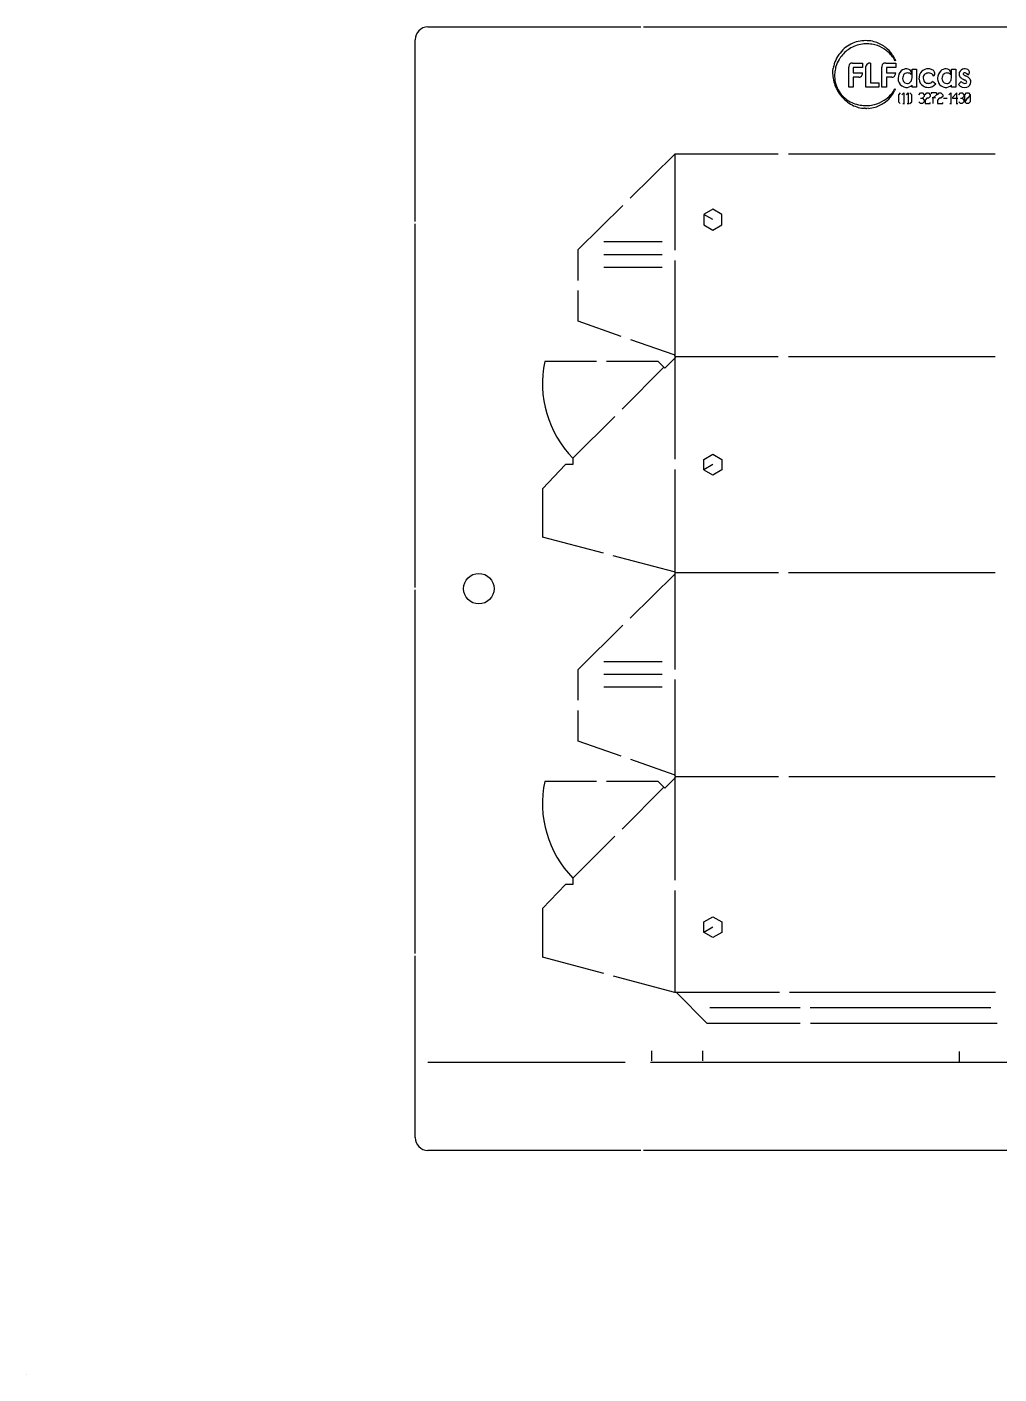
# Model space of a CAD drawing. Extents: x 0 to 836, y 0 to 529.
# Drawn here: x 0 to 382, y 0 to 529 of the extents above; entities that cross this region are included whole.
import ezdxf

# ---------------------------------------------------------------- set-up
doc = ezdxf.new("R2010")
doc.units = 0
doc.layers.add('LAYOUT_PONTES', color=4, linetype='CONTINUOUS')

msp = doc.modelspace()

# ---------------------------------------------------------------- linework, layer by layer
at = {"layer": 'Layout_Pontes', "color": 16, "linetype": 'CONTINUOUS', "true_color": 0x800000}
for p, q in [((157.57, 529.4), (241.29, 529.4)), ((242.29, 529.4), (409.72, 529.4)), ((152.57, 452.99), (152.57, 524.4)), ((152.57, 309.15), (152.57, 451.99)), ((152.57, 165.32), (152.57, 308.15)), ((152.57, 92.9), (152.57, 164.32)), ((157.57, 122.55), (235.01, 122.55)), ((245.01, 122.55), (399.9, 122.55)), ((241.29, 87.9), (157.57, 87.9)), ((409.72, 87.9), (242.29, 87.9)), ((0, 0), (0, 0)), ((0, 0), (0, 0)), ((0, 0), (0, 0)), ((0, 0), (0, 0)), ((0, 0), (0, 0)), ((0, 0), (0, 0)), ((0, 0), (0, 0)), ((0, 0), (0, 0)), ((0, 0), (0, 0)), ((0, 0), (0, 0)), ((0, 0), (0, 0)), ((0, 0), (0, 0)), ((0, 0), (0, 0)), ((0, 0), (0, 0)), ((0, 0), (0, 0)), ((0, 0), (0, 0)), ((0, 0), (0, 0)), ((0, 0), (0, 0)), ((0, 0), (0, 0)), ((0, 0), (0, 0)), ((0, 0), (0, 0)), ((0, 0), (0, 0)), ((0, 0), (0, 0)), ((0, 0), (0, 0)), ((0, 0), (0, 0)), ((0, 0), (0, 0)), ((0, 0), (0, 0)), ((0, 0), (0, 0)), ((0, 0), (0, 0)), ((0, 0), (0, 0)), ((0, 0), (0, 0)), ((0, 0), (0, 0)), ((0, 0), (0, 0)), ((0, 0), (0, 0)), ((0, 0), (0, 0)), ((0, 0), (0, 0))]:
    msp.add_line(p, q, dxfattribs=at)
at = {"layer": 'Layout_Pontes', "color": 4, "linetype": 'CONTINUOUS', "true_color": 0x00ffff}
for p, q in [((316.95, 513.76), (317.01, 514.05)), ((322.92, 505.77), (322.92, 513.63)), ((324.42, 515.22), (328.36, 515.22)), ((328.36, 515.22), (328.36, 513.46)), ((329.7, 505.77), (329.7, 513.81)), ((331.48, 515.22), (331.48, 507.49)), ((335.94, 505.77), (335.94, 513.63)), ((337.44, 515.22), (341.38, 515.22)), ((341.19, 516.15), (340.78, 516.8)), ((340.99, 516.91), (341.3, 516.2)), ((341.3, 516.2), (341.19, 516.15)), ((341.38, 515.22), (341.38, 513.46)), ((316.69, 510.78), (316.7, 511.58)), ((316.7, 511.98), (316.84, 513.23)), ((316.7, 511.58), (316.7, 511.98)), ((317.44, 511.55), (317.37, 510.75)), ((317.47, 511.94), (317.44, 511.55)), ((317.55, 512.32), (317.47, 511.94)), ((317.69, 513.07), (317.55, 512.32)), ((328.36, 513.46), (324.7, 513.46)), ((324.7, 513.46), (324.7, 511.36)), ((324.7, 511.36), (328.36, 511.36)), ((326.86, 509.63), (324.7, 509.63)), ((324.7, 509.63), (324.7, 505.77)), ((341.38, 513.46), (337.72, 513.46)), ((337.72, 513.46), (337.72, 511.36)), ((337.72, 511.36), (341.38, 511.36)), ((339.88, 509.63), (337.72, 509.63)), ((337.72, 509.63), (337.72, 505.77)), ((347.81, 512.77), (349.57, 512.77)), ((347.81, 509.89), (347.81, 512.77)), ((349.57, 512.77), (349.57, 505.77)), ((363.29, 512.77), (365.05, 512.77)), ((363.29, 509.89), (363.29, 512.77)), ((365.05, 512.77), (365.05, 505.77)), ((324.7, 505.77), (322.92, 505.77)), ((334.72, 505.77), (329.7, 505.77)), ((331.48, 507.49), (334.72, 507.49)), ((334.72, 507.49), (334.72, 505.77)), ((337.72, 505.77), (335.94, 505.77)), ((340.69, 504.38), (341.11, 505.03)), ((341.22, 504.97), (340.9, 504.26)), ((341.11, 505.03), (341.22, 504.97)), ((343.15, 503.48), (342.45, 502.78)), ((343.84, 502.78), (344.54, 503.48)), ((344.54, 503.48), (344.54, 499.3)), ((345.58, 502.78), (346.28, 503.48)), ((346.28, 503.48), (346.28, 499.3)), ((347.67, 502.78), (346.98, 503.48)), ((347.81, 505.77), (347.81, 506.54)), ((349.57, 505.77), (347.81, 505.77)), ((350.46, 502.78), (351.15, 503.48)), ((351.15, 503.48), (351.85, 503.48)), ((351.85, 503.48), (352.54, 502.78)), ((352.89, 502.78), (353.59, 503.48)), ((353.59, 503.48), (354.29, 503.48)), ((354.29, 503.48), (354.98, 502.78)), ((357.42, 503.48), (355.33, 503.48)), ((355.33, 503.48), (355.33, 503.13)), ((355.85, 508.04), (357.13, 507.11)), ((357.42, 503.48), (357.42, 502.78)), ((357.77, 502.78), (358.46, 503.48)), ((358.46, 503.48), (359.16, 503.48)), ((359.16, 503.48), (359.85, 502.78)), ((362.29, 502.78), (362.99, 503.48)), ((362.99, 503.48), (362.99, 499.3)), ((363.29, 505.77), (363.29, 506.54)), ((365.05, 505.77), (363.29, 505.77)), ((365.42, 503.48), (363.68, 501.74)), ((365.42, 499.3), (365.42, 503.48)), ((365.99, 506.84), (367.07, 508)), ((366.12, 502.78), (366.81, 503.48)), ((366.81, 503.48), (367.51, 503.48)), ((367.51, 503.48), (368.2, 502.78)), ((368.55, 502.78), (369.25, 503.48)), ((369.25, 503.48), (369.95, 503.48)), ((369.95, 503.48), (370.64, 502.78)), ((329.06, 498.52), (329.4, 498.51)), ((329.4, 498.51), (329.73, 498.49)), ((329.9, 498.5), (330.02, 498.5)), ((330.02, 498.5), (330.65, 498.52)), ((342.45, 502.78), (342.45, 500)), ((342.45, 500), (343.15, 499.3)), ((344.19, 499.3), (344.89, 499.3)), ((345.93, 499.3), (346.63, 499.3)), ((346.98, 499.3), (347.67, 500)), ((347.67, 500), (347.67, 502.78)), ((351.15, 499.3), (350.46, 500)), ((351.15, 501.39), (351.85, 501.39)), ((351.85, 499.3), (351.15, 499.3)), ((352.54, 502.08), (351.85, 501.39)), ((351.85, 501.39), (352.54, 500.69)), ((352.54, 500), (351.85, 499.3)), ((352.54, 502.78), (352.54, 502.08)), ((352.54, 500.69), (352.54, 500)), ((353.59, 501.39), (352.89, 500.69)), ((352.89, 500.69), (352.89, 499.3)), ((352.89, 499.3), (354.98, 499.3)), ((354.29, 501.39), (353.59, 501.39)), ((354.98, 502.08), (354.29, 501.39)), ((354.98, 502.78), (354.98, 502.08)), ((354.98, 499.3), (354.98, 499.65)), ((355.68, 501.74), (357.07, 501.74)), ((357.42, 502.78), (356.03, 501.39)), ((356.03, 501.39), (356.03, 499.3)), ((358.46, 501.39), (357.77, 500.69)), ((357.77, 500.69), (357.77, 499.3)), ((357.77, 499.3), (359.85, 499.3)), ((359.16, 501.39), (358.46, 501.39)), ((359.85, 502.08), (359.16, 501.39)), ((359.85, 502.78), (359.85, 502.08)), ((359.85, 499.3), (359.85, 499.65)), ((360.2, 501.39), (361.6, 501.39)), ((362.64, 499.3), (363.34, 499.3)), ((363.68, 501.74), (363.68, 501.39)), ((363.68, 501.39), (365.77, 501.39)), ((365.08, 499.3), (365.77, 499.3)), ((366.81, 499.3), (366.12, 500)), ((366.81, 501.39), (367.51, 501.39)), ((367.51, 499.3), (366.81, 499.3)), ((368.2, 502.08), (367.51, 501.39)), ((367.51, 501.39), (368.2, 500.69)), ((368.2, 500), (367.51, 499.3)), ((368.2, 502.78), (368.2, 502.08)), ((368.2, 500.69), (368.2, 500)), ((368.55, 500), (368.55, 502.78)), ((369.42, 501.39), (368.55, 500)), ((369.25, 499.3), (368.55, 500)), ((369.95, 499.3), (369.25, 499.3)), ((369.77, 501.39), (369.42, 501.39)), ((370.64, 502.78), (369.77, 501.39)), ((370.64, 500), (369.95, 499.3)), ((370.64, 502.78), (370.64, 500)), ((329.67, 497.38), (329.34, 497.4)), ((330.73, 497.42), (330.04, 497.39)), ((245.54, 123.05), (245.54, 127.05)), ((265.54, 123.05), (265.54, 127.05)), ((366.44, 122.8), (366.44, 126.8))]:
    msp.add_line(p, q, dxfattribs=at)
at = {"layer": 'Layout_Pontes', "color": 254, "linetype": 'CONTINUOUS', "true_color": 0xffffff}
for p, q in [((254.57, 479.4), (236.99, 462.06)), ((295.19, 479.4), (254.57, 479.4)), ((380.44, 479.4), (299.19, 479.4)), ((234.14, 459.25), (216.57, 441.9)), ((269.57, 453.68), (266.02, 455.73)), ((266.02, 455.73), (266.02, 451.63)), ((269.57, 457.78), (266.15, 455.81)), ((273.12, 455.73), (269.57, 457.78)), ((273.12, 451.63), (273.12, 455.73)), ((266.02, 451.63), (269.57, 449.58)), ((269.57, 449.58), (273.12, 451.63)), ((249.57, 444.9), (226.72, 444.9)), ((216.57, 429.82), (216.57, 441.9)), ((249.57, 439.9), (226.72, 439.9)), ((249.57, 434.9), (226.72, 434.9)), ((216.57, 413.73), (216.57, 425.82)), ((233.54, 407.8), (216.57, 413.73)), ((254.29, 400.53), (237.32, 406.47)), ((223.78, 397.9), (203.47, 397.9)), ((248.08, 397.9), (227.78, 397.9)), ((250.68, 395.31), (248.08, 397.9)), ((250.68, 395.31), (254.59, 399.22)), ((254.56, 400.91), (254.57, 400.9)), ((266.02, 359.45), (269.57, 361.5)), ((269.57, 361.5), (273.12, 359.45)), ((202.57, 347.9), (211.57, 357.4)), ((214.57, 357.4), (211.57, 357.4)), ((214.57, 359.9), (214.57, 357.4)), ((266.02, 355.35), (266.02, 359.45)), ((269.57, 357.4), (266.02, 355.35)), ((269.57, 353.3), (266.15, 355.27)), ((273.12, 355.35), (269.57, 353.3)), ((273.12, 359.45), (273.12, 355.35)), ((202.57, 347.9), (202.57, 328.84)), ((226.52, 322.56), (202.57, 328.84)), ((254.34, 315.28), (230.39, 321.55)), ((254.57, 314.4), (236.99, 297.06)), ((234.14, 294.25), (216.57, 276.9)), ((216.57, 264.82), (216.57, 276.9)), ((249.57, 279.9), (226.72, 279.9)), ((249.57, 274.9), (226.72, 274.9)), ((249.57, 269.9), (226.72, 269.9)), ((216.57, 248.73), (216.57, 260.82)), ((233.54, 242.8), (216.57, 248.73)), ((254.29, 235.53), (237.32, 241.47)), ((250.68, 230.31), (254.59, 234.22)), ((254.56, 235.91), (254.57, 235.9)), ((254.92, 234.55), (254.92, 234.55)), ((223.78, 232.9), (203.47, 232.9)), ((248.08, 232.9), (227.78, 232.9)), ((250.68, 230.31), (248.08, 232.9)), ((202.57, 182.9), (211.57, 192.4)), ((214.57, 192.4), (211.57, 192.4)), ((214.57, 194.9), (214.57, 192.4)), ((202.57, 182.9), (202.57, 163.84)), ((266.02, 177.68), (269.57, 179.73)), ((266.02, 173.58), (266.02, 177.68)), ((269.57, 175.63), (266.02, 173.58)), ((269.57, 179.73), (273.12, 177.68)), ((273.12, 177.68), (273.12, 173.58)), ((269.57, 171.53), (266.15, 173.5)), ((273.12, 173.58), (269.57, 171.53)), ((226.63, 157.39), (202.57, 163.84)), ((254.57, 149.9), (230.5, 156.35)), ((255.22, 149.9), (254.57, 149.9)), ((255.22, 149.9), (267.22, 137.9)), ((303.79, 143.9), (268.29, 143.9)), ((378.78, 143.9), (307.79, 143.9)), ((267.22, 137.9), (303.88, 137.9)), ((307.88, 137.9), (381.19, 137.9))]:
    msp.add_line(p, q, dxfattribs=at)
at = {"layer": 'Layout_Pontes', "color": 1, "linetype": 'CONTINUOUS', "true_color": 0xff0000}
for p, q in [((254.57, 479.4), (254.57, 441.65)), ((254.57, 437.65), (254.57, 399.9)), ((254.57, 399.9), (295.19, 399.9)), ((254.57, 399.9), (254.57, 359.52)), ((299.19, 399.9), (380.44, 399.9)), ((250.32, 395.66), (233.86, 379.2)), ((231.03, 376.37), (214.57, 359.9)), ((254.57, 355.52), (254.57, 315.14)), ((254.57, 314.4), (254.57, 276.89)), ((295.3, 314.9), (254.7, 314.9)), ((380.48, 314.9), (299.3, 314.9)), ((254.57, 272.89), (254.57, 235.37)), ((254.57, 234.2), (254.57, 194.05)), ((254.81, 234.9), (295.38, 234.9)), ((299.38, 234.9), (380.5, 234.9)), ((250.32, 230.66), (233.86, 214.2)), ((231.03, 211.37), (214.57, 194.9)), ((254.57, 190.05), (254.57, 149.9)), ((295.68, 149.9), (255.22, 149.9)), ((380.6, 149.9), (299.68, 149.9))]:
    msp.add_line(p, q, dxfattribs=at)
at = {"layer": 'Layout_Pontes', "color": 16, "linetype": 'CONTINUOUS', "true_color": 0x800000}
msp.add_circle((177.57, 308.65), 6, dxfattribs=at)
for centre, start, end in [((157.57, 524.4), 90, 180), ((157.57, 92.9), 180, 270)]:
    msp.add_arc(centre, 5, start, end, dxfattribs=at)
at = {"layer": 'Layout_Pontes', "color": 4, "linetype": 'CONTINUOUS', "true_color": 0x00ffff}
for centre, radius, start, end in [((330.16, 510.57), 13.68, 124.2168, 151.3099), ((329.98, 510.18), 12.61, 122.6687, 144.6348), ((329.59, 511.15), 12.88, 96.5341, 123.5716), ((330.07, 509.76), 13.02, 97.9224, 122.0191), ((329.61, 509.23), 14.79, 84.9604, 95.7681), ((330, 509.42), 13.35, 86.3944, 97.3984), ((329.79, 508.9), 13.88, 75.894, 85.6686), ((329.61, 511.2), 12.83, 72.4153, 84.1879), ((329.55, 509.14), 13.71, 57.0781, 74.6827), ((329.47, 511.1), 12.97, 51.8829, 71.9653), ((329.18, 509.14), 13.92, 42.2745, 55.8188), ((329.5, 511.25), 12.82, 36.0976, 51.5743), ((328.12, 511.25), 11.46, 167.3131, 170.0089), ((328.6, 511.49), 11.87, 151.576, 167.5411), ((328.08, 510.38), 10.73, 162.7966, 165.4685), ((302.97, 518.15), 15.56, 342.7966, 343.789), ((331.58, 509.56), 14.32, 150.5426, 162.7407), ((330.93, 509.51), 13.78, 144.6348, 149.0145), ((325.57, 513.63), 2.65, 161.8251, 180), ((324.24, 513.9), 1.31, 99.129, 154.7962), ((324.39, 512.96), 2.27, 89.3454, 99.129), ((331.18, 513.72), 1.48, 104.1388, 176.5665), ((331.41, 512.79), 2.43, 88.2505, 104.1388), ((338.59, 513.63), 2.65, 161.8251, 180), ((337.26, 513.9), 1.31, 99.129, 154.7962), ((337.41, 512.96), 2.27, 89.3454, 99.129), ((328.58, 508.78), 14.6, 33.3045, 41.7204), ((329.45, 511.34), 12.81, 25.7842, 35.6498), ((329.53, 511.12), 12.85, 181.5236, 185.234), ((331.97, 511.62), 15.33, 186.2538, 207.4993), ((329.18, 510.22), 11.82, 177.4449, 207.7076), ((326.92, 510.98), 1.35, 267.4004, 331.6035), ((325.64, 511.49), 2.73, 334.8833, 357.1905), ((339.95, 510.96), 1.33, 266.9836, 329.3989), ((338.72, 511.49), 2.66, 333.1696, 357.3005), ((346.24, 509.28), 3.91, 133.0532, 180), ((346.31, 509.19), 3.99, 178.6671, 205.0718), ((345.7, 509.72), 3.22, 89.156, 131.3568), ((346.51, 509.24), 2.42, 147.0134, 194.0024), ((346.12, 509.14), 2.03, 194.0024, 236.5437), ((345.97, 509.46), 1.86, 90, 143.8552), ((345.66, 510.64), 2.3, 58.425, 87.761), ((346.07, 509.07), 2.25, 69.2818, 92.3287), ((345.95, 511.29), 1.6, 345.7377, 55.1959), ((346.4, 509.96), 1.3, 37.6716, 69.2818), ((344.84, 509.47), 2.93, 324.8612, 347.6548), ((346.69, 511.16), 0.851, 331.5401, 342.2246), ((343.26, 509.82), 4.55, 347.6548, 0.8819), ((354.3, 509.25), 3.79, 133.3062, 185.8278), ((354.17, 509.24), 3.65, 185.8278, 236.2457), ((354.03, 509.4), 3.49, 119.4868, 131.7321), ((354.37, 509.26), 2.2, 167.3342, 221.7211), ((354.09, 509.36), 1.91, 141.6652, 168.3868), ((354.16, 509.21), 3.73, 80.8715, 119.8112), ((354.28, 509.07), 2.24, 97.8375, 138.9359), ((354.32, 508.77), 2.55, 60.0075, 97.8375), ((354.3, 509.76), 3.16, 56.2301, 81.7512), ((354.78, 509.68), 1.53, 18.689, 57.7707), ((355, 510.98), 1.77, 8.0107, 53.0613), ((355.86, 510.94), 0.846, 295.6979, 315.7801), ((355.55, 511.12), 1.2, 319.7636, 4.8683), ((361.72, 509.28), 3.91, 133.0532, 180), ((361.79, 509.19), 3.99, 178.6671, 205.0718), ((361.18, 509.72), 3.22, 89.156, 131.3568), ((361.98, 509.24), 2.42, 147.0109, 194.0035), ((361.6, 509.14), 2.03, 194.0035, 236.547), ((361.45, 509.46), 1.86, 90, 143.8515), ((361.13, 510.64), 2.3, 58.425, 87.761), ((361.55, 509.07), 2.25, 69.2666, 92.3514), ((361.43, 511.29), 1.6, 345.7377, 55.1959), ((361.88, 509.96), 1.3, 37.632, 69.2666), ((360.32, 509.47), 2.93, 324.864, 347.6555), ((362.17, 511.16), 0.851, 331.5401, 342.2246), ((358.74, 509.82), 4.55, 347.6555, 0.8817), ((368.31, 510.83), 2.06, 110.3677, 176.8593), ((368.01, 510.92), 1.76, 179.2261, 209.7546), ((368.95, 511.66), 2.95, 213.1482, 234.2514), ((374.95, 521.38), 14.37, 237.4738, 243.4627), ((368.52, 510.28), 2.66, 87.0538, 110.3677), ((368.26, 510.9), 0.351, 159.164, 224.2371), ((368.42, 510.78), 0.552, 108.4881, 153.7285), ((368.96, 511.65), 1.38, 225.9682, 239.8307), ((368.57, 510.01), 1.34, 72.177, 103.7383), ((372.83, 518.97), 9.66, 241.8029, 245.031), ((367.58, 506.52), 2.22, 53.9849, 64.4754), ((368.51, 510.13), 2.8, 63.4532, 87.0157), ((363.67, 499.3), 12.04, 59.173, 65.031), ((368.1, 507.25), 1.33, 33.0679, 53.9849), ((368.59, 510.08), 1.26, 25.2533, 72.1694), ((369.33, 511.61), 1.07, 292.0521, 11.1848), ((369.08, 511.48), 1.34, 14.7163, 59.8235), ((368.23, 507.23), 2.9, 32.8129, 56.1436), ((368.97, 507.83), 1.95, 358.8806, 29.7237), ((331.48, 511.76), 14.96, 208.8706, 232.9869), ((328.89, 510.26), 11.59, 208.5644, 238.5627), ((330.46, 511.18), 12.28, 316.4041, 326.3958), ((329.71, 509.8), 12.48, 323.5312, 333.6799), ((345.71, 508.91), 3.32, 205.0718, 263.9232), ((345.92, 509), 1.8, 239.3589, 271.7855), ((345.53, 508.84), 3.24, 267.0175, 314.8185), ((345.97, 508.86), 1.66, 270, 319.5822), ((354.17, 509.74), 4.08, 240.109, 270), ((354.04, 509.1), 1.86, 224.68, 273.1709), ((354.15, 509.55), 2.31, 270, 306.4159), ((354.33, 509.09), 3.44, 267.4141, 324.6795), ((354.22, 509.28), 2.05, 309.2667, 322.7966), ((361.19, 508.91), 3.32, 205.0718, 263.9232), ((361.4, 509), 1.8, 239.3609, 271.7857), ((361.01, 508.84), 3.24, 267.0175, 314.8185), ((361.45, 508.86), 1.66, 270, 319.5876), ((368.43, 508.7), 3.07, 217.3399, 287.1682), ((368.93, 509.59), 2.45, 220.5847, 251.0895), ((368.53, 508.65), 1.42, 254.3031, 283.8716), ((368.65, 507.96), 0.724, 287.1526, 319.5755), ((368.79, 507.74), 0.481, 328.7174, 28.9285), ((368.67, 507.92), 2.26, 287.1682, 356.7851), ((330.81, 511.47), 14.33, 234.4023, 237.4824), ((329.43, 511.24), 12.71, 238.7937, 263.8819), ((330.1, 510.36), 13.01, 237.4824, 260.5104), ((329.54, 509.95), 11.44, 262.6426, 267.6132), ((329.71, 502.61), 4.12, 270.246, 272.6504), ((329.33, 513.97), 15.5, 274.8559, 283.6977), ((329.81, 509.52), 12.14, 274.3096, 286.6279), ((330.08, 510.75), 12.2, 283.8665, 303.6695), ((329.71, 510.01), 12.63, 286.4452, 307.0433), ((329.51, 511.84), 13.43, 303.1253, 317.145), ((330.41, 509.19), 11.56, 306.6965, 323.8838), ((329.36, 506.09), 8.68, 260.6917, 267.4146), ((328.08, 477.64), 19.81, 86.3467, 87.4146), ((329.79, 500.56), 3.18, 267.9036, 272.3963), ((330.11, 493.05), 4.34, 90.7999, 92.3963)]:
    msp.add_arc(centre, radius, start, end, dxfattribs=at)
at = {"layer": 'Layout_Pontes', "color": 254, "linetype": 'CONTINUOUS', "true_color": 0xffffff}
for centre, radius, start, end in [((244.42, 389.24), 41.85, 168.0465, 224.4995), ((254.02, 399.78), 0.8, 315, 69.9998), ((254.2, 314.77), 0.52, 314.6206, 75.0004), ((254.02, 234.78), 0.8, 315, 69.9998), ((244.42, 224.24), 41.85, 168.0465, 224.4995)]:
    msp.add_arc(centre, radius, start, end, dxfattribs=at)

doc.saveas('drawing.dxf')
